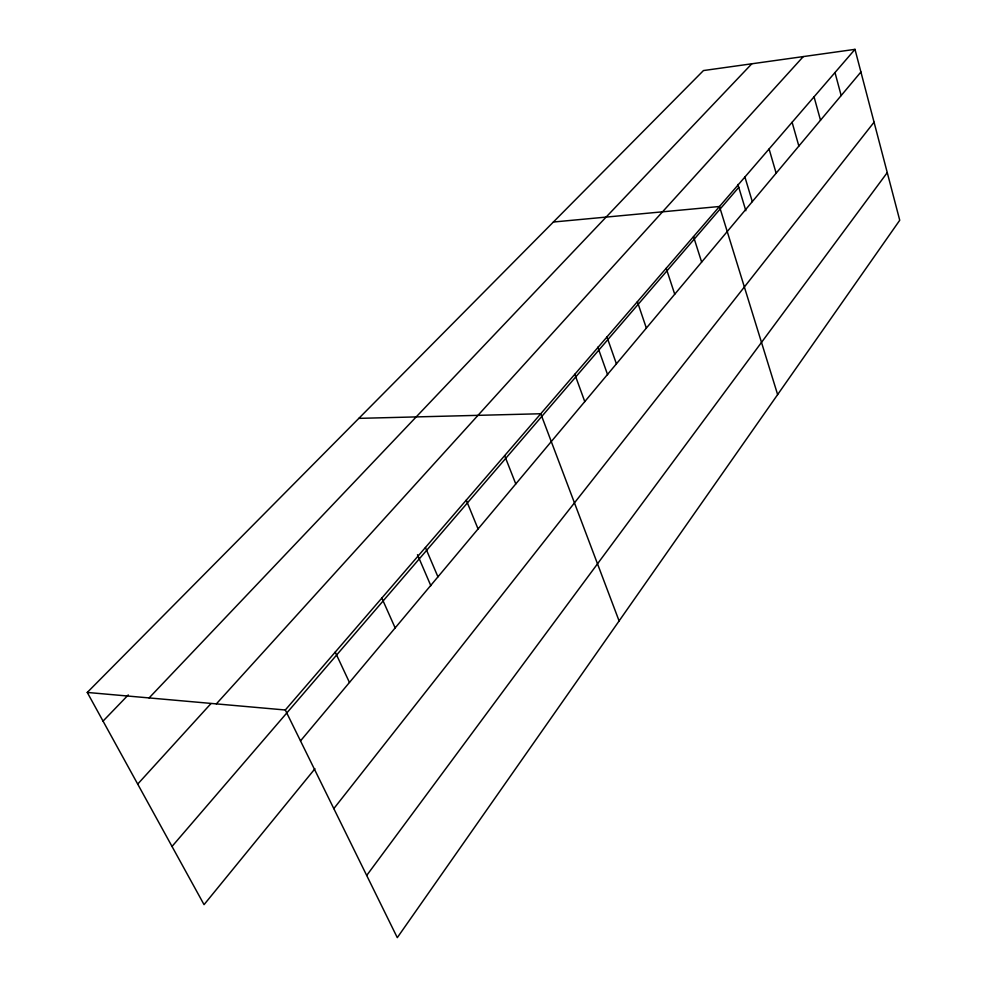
<?xml version="1.0" encoding="UTF-8"?>
<svg xmlns="http://www.w3.org/2000/svg" width="987" height="987" viewBox="0 0 987 987"><rect width="100%" height="100%" fill="white"/><g stroke="black" fill="none" stroke-linecap="round" stroke-linejoin="round"><path stroke-width="1.48" d="M366.695 875.457L887.264 172.602M333.816 808.624L874.063 122.203M314.952 768.75L204.05 904.647L87.263 692.442L703.46 70.558L854.989 49.35L899.737 220.261L397.292 937.65L285.305 709.998L87.263 692.442M300.504 740.892L860.923 71.989M172.022 846.439L738.769 187.345M285.305 709.998L854.989 49.35M216.35 703.891L803.295 56.58M137.699 784.085L210.959 703.595M149.111 697.92L751.81 63.797M103.043 721.102L128.285 694.934M553.374 222.026L719.486 206.493L777.633 394.603M358.836 418.365L540.765 413.75L619.108 620.959M335.235 652.099L349.46 682.473M381.833 598.06L395.158 627.917M417.489 554.694L430.838 585.723M425.422 547.514L437.944 576.852M466.271 500.138L478.066 528.958M504.653 455.636L515.782 483.951M574.816 374.27L584.773 401.598M597.814 347.165L607.61 374.727M606.968 336.974L616.406 363.833M637.38 301.701L646.349 328.091M666.2 268.291L674.726 294.225M693.528 236.596L701.646 262.098M737.894 184.458L745.839 210.712M744.914 177.006L752.304 201.632M769.083 148.975L776.14 173.181M792.105 122.277L798.853 146.076M814.053 96.837L820.505 120.229M834.99 72.544L841.171 95.566"/></g></svg>
